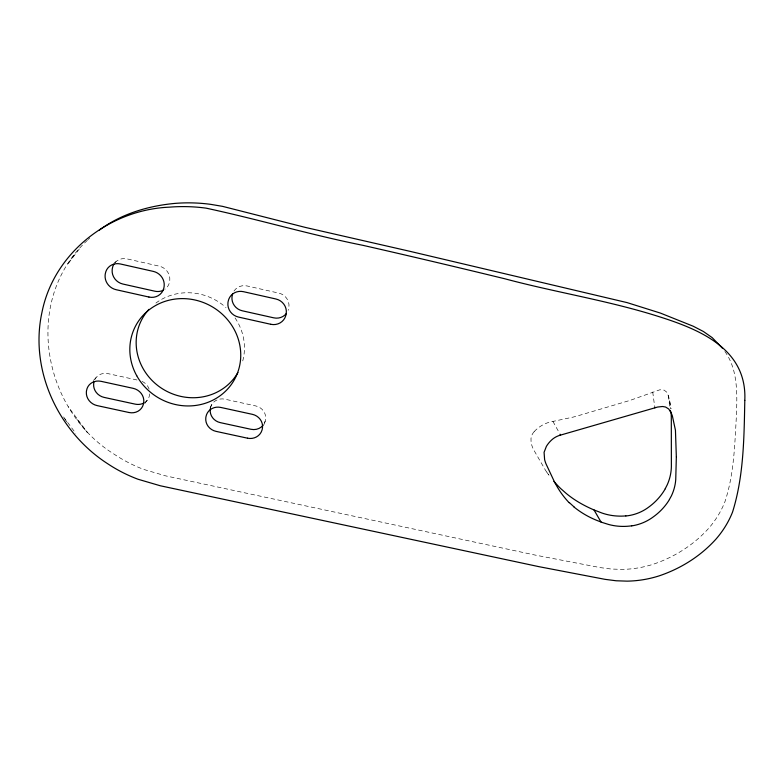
<?xml version="1.0" encoding="UTF-8"?>
<svg xmlns="http://www.w3.org/2000/svg" width="784" height="784" viewBox="0 0 784 784"><rect width="100%" height="100%" fill="white"/><g stroke="black" fill="none" stroke-linecap="round" stroke-linejoin="round"><path stroke-width="0.59" stroke-dasharray="3.92 2.94" d="M263.816 424.84L265.364 420.538M210.122 407.709L211.778 404.573M74.127 255.163L67.316 264.62L81.056 246.735M144.932 403.339L148.235 398.762M534.169 431.661L533.992 431.857A12.72 11.917 -16.9 0 0 531.003 438.521L531.062 441.97A23.089 21.619 -17.9 0 0 531.807 445.302A33.761 31.585 -18.9 0 0 533.669 449.81L545.595 470.439A130.252 120.501 -27.2 0 0 549.025 475.271M93.365 380.524L97.373 376.222M87.387 240.325C22.56 300.086 41.944 409.385 114.131 454.181A137.18 129.076 29.1 0 0 143.913 469.489L165.718 475.888L535.629 555.17L600.377 567.626L611.206 569.027L621.908 569.39A99.999 91.787 -20.5 0 0 653.229 564.255C674.436 557.12 694.016 544.772 708.932 528.034A92.669 84.878 -21.3 0 0 724.955 501.672C734.167 473.928 734.735 444.195 736.441 415.246C737.195 393.029 738.107 368.362 723.671 349.85M88.19 239.522L89.788 237.924M114.288 262.905L116.032 261.621M534.159 431.651A31.38 29.282 -17.4 0 1 546.781 423.086A29.929 27.94 -17.4 0 1 549.78 422.096L572.977 417.137A241.501 234.073 -52.9 0 0 577.592 415.902L630.169 400.359L659.932 389.766L664.185 390.148L667.076 392.441L668.83 397.331L671.124 408.778M137.043 379.985L108.065 373.645A12.671 11.662 29.6 0 0 94.57 380.093M77.185 419.607L87.308 432.405L68.188 406.651M63.524 416.912L75.823 433.434M546.713 472.076L548.624 474.79M64.631 418.705L67.257 422.468M552.916 421.39L559.58 433.356M652.719 391.971L654.571 405.808M668.331 395.43L669.84 407.357M669.634 400.624A122.461 115.023 -18.4 0 1 670.741 408.709M210.475 408.033A12.426 11.652 21.2 0 1 224.861 399.183L255.751 405.936A12.368 11.642 18 0 1 265.609 419.166A19.904 18.728 18.8 0 1 265.149 421.38A12.368 11.642 18 0 1 263.669 424.516M149.695 393.891A20.286 18.747 28.3 0 1 149.303 396.145A12.603 11.662 27.8 0 1 144.844 402.417M142.041 381.377A12.603 11.662 27.8 0 1 149.254 389.481M233.975 291.08A12.828 12.299 32 0 1 247.107 285.964L278.839 293.118A12.75 12.299 28.3 0 1 288.914 307.122A20.531 19.776 29.2 0 1 288.424 309.474A12.75 12.299 28.2 0 1 288.13 310.346M115.062 262.601A13.132 12.26 39.4 0 1 127.037 258.896L159.221 266.148A13.054 12.279 38.1 0 1 169.785 280.339A21.011 19.727 38.4 0 1 169.364 282.73A13.044 12.27 38 0 1 164.748 289.374M155.879 303.065A54.9 51.715 29.4 0 1 226.027 307.602M235.043 317.922A54.9 51.715 29.4 0 1 242.109 363.061"/><path stroke-width="1.18" d="M676.337 456.788L675.445 430.23L672.358 415.863A42.179 39.004 -23.9 0 0 670.359 411.414L668.703 408.993L665.577 407.023L662.558 406.504L657.658 407.033L560.55 435.1A20.257 18.865 -17.9 0 0 552.955 438.844A28.351 26.362 -18 0 0 546.379 446.38L544.076 452.319L544.615 459.61A37.083 34.486 -19.2 0 0 546.066 463.981L554.827 482.67M676.337 456.964L675.739 479.69A50.166 46.031 -20.5 0 1 671.447 495.782L669.418 499.477M665.234 488.736L667.253 484.757A51.421 47.324 -20.7 0 0 671.378 466.333L671.31 417.48A122.461 115.023 -18.4 0 0 671.006 411.923M99.392 230.084C121.275 213.865 148.225 205.839 175.106 203.389A162.092 152.596 27.5 0 1 210.68 204.35L222.587 206.368L305.407 227.429L410.257 251.399L627.092 302.614L660.432 313.09L693.213 326.222L703.356 331.475L712.156 337.61L722.309 348.106M553.955 481.405A130.252 120.501 -27.2 0 0 560.687 488.559L566.273 493.479A111.034 102.822 -25.6 0 0 579.719 502.818A139.062 128.821 -28.1 0 0 594.037 509.963L601.916 513.01A56.125 51.675 -21.2 0 0 625.857 515.901M574.084 506.944L569.321 502.603M594.027 509.972L601.083 522.115L608.786 524.525A54.988 50.49 -20.7 0 0 631.708 525.809M560.06 434.228L560.55 435.1M654.709 406.818L654.836 407.837M670.222 410.395L670.349 411.414M569.164 502.74A99.725 91.895 -24 0 1 554.915 482.63M601.132 522.007A96.902 89.415 -23.8 0 1 574.006 507.023M665.283 488.765A57.516 53.018 -20.6 0 1 648.74 507.101A41.66 38.249 -20.4 0 1 625.867 515.98M631.718 525.897A44.374 40.66 -20.2 0 0 653.425 516.793A57.359 52.724 -20.3 0 0 669.477 499.506M210.377 408.552A19.953 18.738 20.4 0 0 210.249 409.424A12.426 11.652 21.1 0 0 220.265 422.625L250.968 429.289A12.368 11.642 18 0 0 263.14 425.222M94.021 381.749A12.671 11.662 29.6 0 0 93.845 382.612A20.345 18.747 29.2 0 0 93.649 384.023A12.671 11.662 29.6 0 0 104.135 397.4L135.25 404.152A12.603 11.662 27.8 0 0 144.089 402.888M232.74 293.549A12.828 12.299 32 0 0 232.25 295.333A20.59 19.776 31.2 0 0 232.005 296.803A12.828 12.299 32 0 0 242.227 310.778L273.783 317.843A12.75 12.299 28.2 0 0 286.327 313.531M113.974 264.081A13.132 12.26 39.4 0 0 112.367 268.383A21.08 19.718 39.1 0 0 112.161 269.872A13.132 12.26 39.3 0 0 122.882 284.043L154.869 291.207A13.044 12.27 38 0 0 163.15 290.305M237.915 372.567A54.9 51.715 29.4 0 1 159.769 387.031A54.9 51.715 29.4 0 1 148.94 309.357M744.8 400.389C744.075 437.746 743.781 476.133 732.55 512.07A94.854 86.622 -21.1 0 1 716.106 538.961C700.808 556.042 680.757 568.625 659.06 575.897A102.351 93.678 -20.3 0 1 627.014 581.14L616.077 580.768L605.003 579.337L538.784 566.636L160.299 485.766L137.974 479.23A140.512 131.937 28.7 0 1 107.467 463.599C58.281 431.817 29.243 370.077 42.013 312.101C53.88 252.615 109.878 209.563 169.52 207.152A166.022 155.967 27.1 0 1 205.996 208.132C258.534 219.402 310.219 234.769 362.982 245.343C410.375 256.113 457.67 267.305 504.886 278.79C554.827 292.167 606.13 300.194 655.522 315.54C697.348 328.545 747.279 347.606 744.8 400.389M129.007 412.511L97.128 405.602A12.975 11.907 29.3 0 1 86.367 391.931A20.835 19.149 28.9 0 1 86.563 390.501A12.985 11.917 29.3 0 1 101.107 381.338L133.172 388.335A12.907 11.917 27.5 0 1 143.776 402.025A20.776 19.149 27.9 0 1 143.374 404.328A12.907 11.917 27.4 0 1 129.007 412.511M247.499 438.187L216.061 431.376A12.72 11.907 20.8 0 1 205.79 417.892A20.423 19.139 20.1 0 1 206.025 416.471A12.72 11.907 20.8 0 1 220.745 407.435L252.37 414.334A12.662 11.897 17.7 0 1 262.483 427.839A20.374 19.13 18.5 0 1 262.013 430.102A12.662 11.897 17.7 0 1 247.499 438.187M148.911 297.038L116.13 289.708A13.455 12.544 38.9 0 1 105.115 275.213A21.609 20.168 38.6 0 1 105.321 273.685A13.465 12.544 38.9 0 1 120.354 263.973L153.341 271.401A13.377 12.554 37.6 0 1 164.179 285.925A21.531 20.178 37.9 0 1 163.758 288.365A13.367 12.554 37.5 0 1 148.911 297.038M270.764 324.282L238.434 317.059A13.142 12.583 31.3 0 1 227.948 302.761A21.09 20.227 30.5 0 1 228.203 301.252A13.142 12.583 31.4 0 1 243.412 291.677L275.929 298.998A13.063 12.583 27.6 0 1 286.258 313.316A21.031 20.227 28.6 0 1 285.758 315.727A13.063 12.583 27.5 0 1 270.764 324.282M136.73 375.732A56.232 52.871 28.9 0 0 232.779 382.367A56.232 52.871 28.9 0 0 186.347 298.743A56.232 52.871 28.9 0 0 136.73 375.732"/></g></svg>
